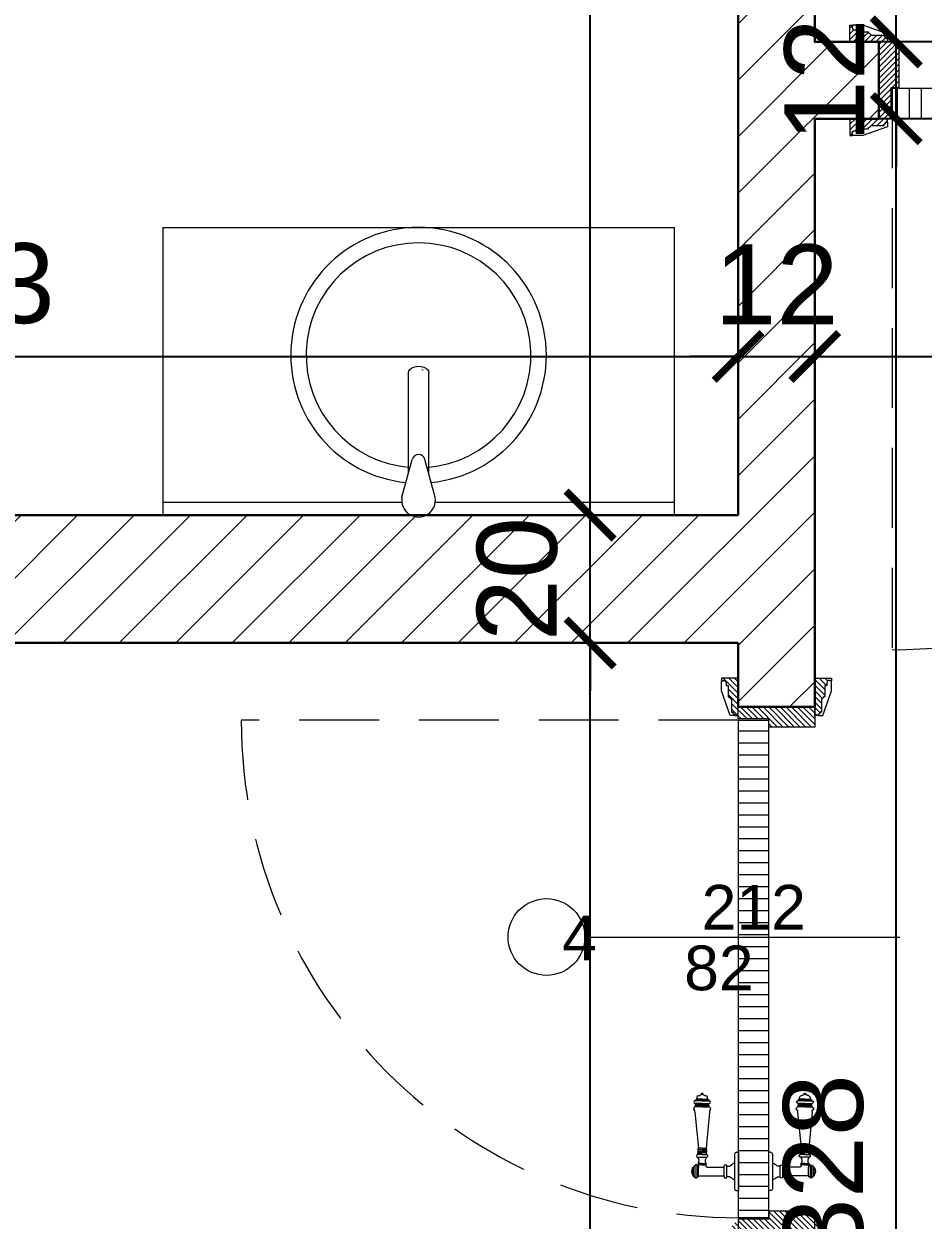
# Model space of a CAD drawing. Header units: centimetres. Extents: x 105417 to 110818, y -55119 to -48326.
# Drawn here: x 107600.6 to 107741.3, y -51856.6 to -51669.5 of the extents above; entities that cross this region are included whole.
import ezdxf

# ---------------------------------------------------------------- set-up
doc = ezdxf.new("R2010")
doc.units = ezdxf.units.CM
doc.header["$LTSCALE"] = 50
doc.header["$MEASUREMENT"] = 0
doc.linetypes.add('CACHE', pattern=[0.375, 0.25, -0.125])
doc.layers.get('0').update_dxf_attribs({"color": 8})
for name, color, linetype, lineweight in [('BANJO', 160, 'Continuous', 9), ('door', 44, 'Continuous', 5), ('MACONNERIE COUPE', 7, 'Continuous', 30), ('MACONNERIE HACHURE', 253, 'Continuous', 13), ('mobilimi', 8, 'Continuous', 9)]:
    doc.layers.add(name, color=color, linetype=linetype, lineweight=lineweight)
doc.layers.add('COTE 50ème', color=1, linetype='Continuous')
doc.styles.add('GENERATED_STYLE_1', font='arial.ttf')
doc.styles.add('RS_TXT_50', font='arial.ttf', dxfattribs={"height": 12.5})
doc.dimstyles.new('RS_50CM_LINEAIRE', dxfattribs={"dimscale": 5, "dimtxt": 12.5, "dimasz": 1.5, "dimexe": 1, "dimexo": 2.5, "dimgap": 1, "dimtad": 1, "dimdec": 1, "dimrnd": 0.5, "dimdsep": 46, "dimtxsty": 'RS_TXT_50', "dimblk1": 'ARCHTICK', "dimblk2": 'ARCHTICK', "dimsah": 1, "dimcen": 2.5, "dimdle": 1, "dimclrt": 4, "dimadec": 0, "dimazin": 2, "dimtfac": 1, "dimtdec": 1, "dimtix": 1, "dimtmove": 2, "dimatfit": 3, "dimfxl": 1, "dimtolj": 1, "dimtzin": 0, "dimarcsym": 0})

# ---------------------------------------------------------------- blocks, each defined once
blk = doc.blocks.new('lavaman')
at = {"layer": 'BANJO'}
for p, q in [((-61171.15, 21935.44), (-61216.15, 21935.44)), ((-61171.15, 21935.44), (-61171.15, 21855.44)), ((-61171.15, 21855.44), (-61216.15, 21855.44))]:
    blk.add_line(p, q, dxfattribs=at)
at = {"layer": 'BANJO', "linetype": 'Continuous'}
for p, q in [((-61216.15, 21896.66), (-61216.15, 21935.44)), ((-61214.15, 21935.44), (-61214.15, 21898.05)), ((-61171.15, 21935.44), (-61171.15, 21855.44)), ((-61216.15, 21925.44), (-61216.15, 21896.66)), ((-61213.35, 21898.04), (-61207.48, 21896.42)), ((-61209.67, 21897.03), (-61193.85, 21897.03)), ((-61213.35, 21892.84), (-61207.48, 21894.45)), ((-61193.49, 21894.81), (-61193.49, 21894.81)), ((-61193.49, 21894.81), (-61193.38, 21894.81)), ((-61193.38, 21894.81), (-61193.49, 21894.81)), ((-61193.38, 21894.81), (-61193.38, 21894.81)), ((-61216.15, 21894.21), (-61216.15, 21865.44)), ((-61216.15, 21855.44), (-61216.15, 21894.21)), ((-61214.15, 21892.82), (-61214.15, 21855.44)), ((-61209.65, 21893.84), (-61193.85, 21893.84))]:
    blk.add_line(p, q, dxfattribs=at)
for centre, radius, start, end in [((-61191.15, 21895.44), 20, 185.6501, 174.3499), ((-61191.15, 21895.44), 17.58, 184.3008, 175.6992), ((-61213.81, 21895.44), 2.64, 79.9738, 280.0262), ((-61207.66, 21895.44), 1, 280.3544, 79.6456)]:
    blk.add_arc(centre, radius, start, end, dxfattribs=at)
at = {"layer": 'BANJO', "linetype": 'Continuous', "extrusion": (0, 0, -1)}
blk.add_ellipse((-61193.85, 21895.43), major_axis=(0, 1.59), ratio=0.623935, start_param=0, end_param=3.141593, dxfattribs=at)
blk = doc.blocks.new('door900')
at = {"color": 0}
for p, q in [((-9.3, 67.7), (9.3, 67.7)), ((9.3, 65.2), (-9.3, 65.2)), ((-6.8, 71.5), (-6.8, 70.2)), ((-5.5, 71.5), (-6.8, 71.5)), ((-6.8, 70.2), (6.8, 70.2)), ((-6.8, 62.7), (-6.8, 24)), ((-6.8, 62.7), (6.8, 62.7)), ((-5.5, 71.5), (5.5, 71.5)), ((5.5, 71.5), (6.8, 71.5)), ((6.8, 71.5), (6.8, 70.2)), ((8.7, 62.7), (6.8, 62.7)), ((10.5, 56.8), (10.5, 62.5)), ((10.5, 56.8), (10.5, 51.1)), ((12.7, 56.8), (12.7, 62.5)), ((12.7, 56.8), (12.7, 51.1)), ((22.5, 63.8), (22.5, 49.8)), ((26.5, 56.8), (26.5, 63.8)), ((26.5, 63.8), (29.1, 63.8)), ((26.5, 63.8), (29.1, 63.8)), ((26.5, 56.8), (26.5, 49.8)), ((29.1, 63.8), (29.1, 62.8)), ((29.1, 62.8), (29.1, 56.8)), ((29.1, 50.8), (29.1, 56.8)), ((31.1, 62.8), (31.1, 56.8)), ((31.1, 50.8), (31.1, 56.8)), ((34.1, 56.8), (34.1, 62.8)), ((34.1, 62.8), (34.1, 56.8)), ((34.1, 50.8), (34.1, 56.8)), ((34.1, 56.8), (34.1, 50.8)), ((92.8, 68.1), (36.2, 62.8)), ((36.2, 56.8), (36.2, 62.8)), ((36.2, 56.8), (36.2, 50.8)), ((101.2, 67.3), (103.2, 68)), ((101.2, 56.8), (101.2, 67.3)), ((101.2, 56.8), (101.2, 46.3)), ((103.2, 68), (103.2, 67.7)), ((103.2, 56.8), (103.2, 68)), ((103.2, 56.8), (103.2, 46.3)), ((106.5, 68), (105.5, 67.3)), ((105.5, 56.8), (105.5, 67.3)), ((105.5, 56.8), (105.5, 46.3)), ((106.5, 56.8), (106.5, 68)), ((106.5, 56.8), (106.5, 45.7)), ((110.7, 68), (111.8, 67.3)), ((110.7, 56.8), (110.7, 68)), ((110.7, 56.8), (110.7, 45.7)), ((111.8, 56.8), (111.8, 67.3)), ((111.8, 66.2), (113.3, 66.2)), ((111.8, 56.8), (111.8, 46.3)), ((113.3, 56.8), (113.3, 66.2)), ((113.3, 56.8), (113.3, 47.5)), ((120.5, 56.8), (120.5, 58.6)), ((120.5, 56.8), (120.5, 55)), ((6.8, 49.1), (6.8, 24)), ((8.7, 50.9), (8.7, 50.9)), ((26.5, 49.8), (29.1, 49.8)), ((26.5, 49.8), (29.1, 49.8)), ((29.1, 50.8), (29.1, 49.8)), ((29.1, 49.8), (29.1, 49.8)), ((92.8, 45.5), (36.2, 50.8)), ((101.2, 46.3), (103.2, 45.7)), ((103.2, 45.9), (103.2, 45.7)), ((106.5, 45.7), (105.5, 46.3)), ((110.7, 45.7), (111.8, 46.3)), ((111.8, 47.5), (113.3, 47.5)), ((-8.3, 22.3), (8.3, 22.3)), ((-30, 3), (-30, 0)), ((30, 0), (-30, 0)), ((27, 6), (-27, 6)), ((-8.3, 18.3), (8.3, 18.3)), ((30, 3), (30, 0))]:
    blk.add_line(p, q, dxfattribs=at)
for centre, radius, start, end in [((-9.3, 66.5), 1.25, 90, 270), ((-6.8, 67.7), 2.51, 90.115, 179.885), ((-6.8, 65.2), 2.51, 180.115, 269.885), ((0, 64), 9.29, 53.4104, 126.5896), ((6.8, 67.7), 2.51, 0.115, 89.885), ((6.8, 65.2), 2.51, 270.115, 359.885), ((8.6, 64.9), 2.15, 272.7029, 297.6142), ((9.3, 66.5), 1.25, 270, 90), ((10, 62.5), 0.561, 3.7097, 127.9634), ((11.6, 62.5), 1.1, 0.0106, 179.9894), ((16.7, 70.5), 8.83, 243.5466, 311.3694), ((24.5, 63.7), 2.01, 4.1469, 175.8531), ((30.1, 62.8), 1.03, 0, 180.0014), ((32.6, 62.8), 1.48, 0, 180), ((35.2, 62.8), 1.03, 0, 180), ((32.6, 62.8), 1.48, 1.563306237032948e-10, 2.08440831604393e-10), ((93.1, 72.5), 4.4, 266.3976, 315.6468), ((98.3, 67.4), 2.89, 358.3861, 135.6468), ((104.3, 67.6), 1.15, 170.914, 348.1019), ((108.6, 68), 2.1, 0, 180), ((115.5, 62.5), 2.84, 13.4568, 140.4953), ((127.9, 65.2), 9.88, 191.9991, 221.6757), ((120.5, 56.8), 1.79, 0, 90), ((120.5, 56.8), 1.79, 270, 0), ((8.7, 49), 1.91, 88.7426, 178.1515), ((8.6, 48.8), 2.15, 62.3858, 87.2971), ((10, 51.1), 0.561, 232.0366, 356.2903), ((11.6, 51.1), 1.1, 180.0106, 359.9894), ((16.7, 43.2), 8.83, 48.6306, 116.4534), ((24.5, 50), 2.01, 184.1469, 355.8531), ((30.1, 50.8), 1.03, 179.9972, 0), ((32.6, 50.8), 1.48, 180, 0), ((35.2, 50.8), 1.03, 180, 0), ((93.1, 41.1), 4.4, 44.3532, 93.6024), ((98.3, 46.2), 2.89, 224.3532, 1.6139), ((104.3, 46.1), 1.15, 11.8981, 189.086), ((108.6, 45.7), 2.1, 180, 0), ((115.5, 51.2), 2.84, 219.5047, 346.5432), ((127.9, 48.5), 9.88, 138.3243, 168.0009), ((-8.3, 20.3), 2, 90, 270), ((-8.5, 24), 1.71, 275.059, 359.7825), ((8.5, 24), 1.71, 180.2175, 264.941), ((8.3, 20.3), 2, 270, 90), ((-27, 3), 3, 90, 180), ((-6.8, 6), 6, 130.5908, 180), ((-16.6, 16.6), 8.41, 314.3689, 12.0705), ((16.6, 16.6), 8.41, 167.9295, 225.6311), ((6.8, 6), 6, 0, 49.4092), ((27, 3), 3, 0, 90)]:
    blk.add_arc(centre, radius, start, end, dxfattribs=at)
blk = doc.blocks.new('_ArchTick')
at = {"color": 0, "linetype": 'ByBlock', "const_width": 0.15}
blk.add_lwpolyline([(-0.5, -0.5), (0.5, 0.5)], dxfattribs=at)
blk = doc.blocks.new('*D993')
at = {"layer": 'COTE 50ème', "color": 0, "lineweight": -2, "ltscale": 0.5, "transparency": 16777216}
for p, q in [((107469.35, -51688.6), (107469.35, -51726.55)), ((107712.35, -51706.74), (107712.35, -51726.55)), ((107464.35, -51721.55), (107717.35, -51721.55))]:
    blk.add_line(p, q, dxfattribs=at)
at = {"layer": 'Defpoints', "color": 0, "ltscale": 0.5, "transparency": 16777216}
for p in [(107469.35, -51676.1), (107712.35, -51694.24), (107712.35, -51721.55)]:
    blk.add_point(p, dxfattribs=at)
at = {"layer": 'COTE 50ème', "color": 0, "lineweight": -2, "ltscale": 0.5, "transparency": 16777216, "xscale": 7.5, "yscale": 7.5, "zscale": 7.5, "rotation": 180}
blk.add_blockref('_ArchTick', (107469.35, -51721.55), dxfattribs=at)
at = {"layer": 'COTE 50ème', "color": 0, "lineweight": -2, "ltscale": 0.5, "transparency": 16777216, "xscale": 7.5, "yscale": 7.5, "zscale": 7.5}
blk.add_blockref('_ArchTick', (107712.35, -51721.55), dxfattribs=at)
at = {"layer": 'COTE 50ème', "color": 4, "ltscale": 0.5, "transparency": 16777216, "insert": (107590.85, -51710.17), "char_height": 12.5, "attachment_point": 5, "style": 'RS_TXT_50'}
blk.add_mtext('\\A1;243', dxfattribs=at)
blk = doc.blocks.new('*D994')
at = {"layer": 'COTE 50ème', "color": 0, "lineweight": -2, "ltscale": 0.5, "transparency": 16777216}
for p, q in [((107712.35, -51706.74), (107712.35, -51726.55)), ((107724.35, -51707.03), (107724.35, -51726.55)), ((107712.35, -51721.55), (107704.85, -51721.55)), ((107712.35, -51721.55), (107724.35, -51721.55)), ((107724.35, -51721.55), (107731.85, -51721.55))]:
    blk.add_line(p, q, dxfattribs=at)
at = {"layer": 'Defpoints', "color": 0, "ltscale": 0.5, "transparency": 16777216}
for p in [(107712.35, -51694.24), (107724.35, -51694.53), (107724.35, -51721.55)]:
    blk.add_point(p, dxfattribs=at)
at = {"layer": 'COTE 50ème', "color": 0, "lineweight": -2, "ltscale": 0.5, "transparency": 16777216, "xscale": 7.5, "yscale": 7.5, "zscale": 7.5}
blk.add_blockref('_ArchTick', (107712.35, -51721.55), dxfattribs=at)
at = {"layer": 'COTE 50ème', "color": 0, "lineweight": -2, "ltscale": 0.5, "transparency": 16777216, "xscale": 7.5, "yscale": 7.5, "zscale": 7.5, "rotation": 180}
blk.add_blockref('_ArchTick', (107724.35, -51721.55), dxfattribs=at)
at = {"layer": 'COTE 50ème', "color": 4, "ltscale": 0.5, "transparency": 16777216, "insert": (107718.35, -51710.28), "char_height": 12.5, "attachment_point": 5, "style": 'RS_TXT_50'}
blk.add_mtext('\\A1;12', dxfattribs=at)
blk = doc.blocks.new('*D995')
at = {"layer": 'COTE 50ème', "color": 0, "lineweight": -2, "ltscale": 0.5, "transparency": 16777216}
for p, q in [((107899.35, -51696.86), (107899.35, -51726.55)), ((107724.35, -51707.03), (107724.35, -51726.55)), ((107719.35, -51721.55), (107904.35, -51721.55))]:
    blk.add_line(p, q, dxfattribs=at)
at = {"layer": 'Defpoints', "color": 0, "ltscale": 0.5, "transparency": 16777216}
for p in [(107899.35, -51684.36), (107724.35, -51694.53), (107899.35, -51721.55)]:
    blk.add_point(p, dxfattribs=at)
at = {"layer": 'COTE 50ème', "color": 0, "lineweight": -2, "ltscale": 0.5, "transparency": 16777216, "xscale": 7.5, "yscale": 7.5, "zscale": 7.5, "rotation": 180}
blk.add_blockref('_ArchTick', (107724.35, -51721.55), dxfattribs=at)
at = {"layer": 'COTE 50ème', "color": 0, "lineweight": -2, "ltscale": 0.5, "transparency": 16777216, "xscale": 7.5, "yscale": 7.5, "zscale": 7.5}
blk.add_blockref('_ArchTick', (107899.35, -51721.55), dxfattribs=at)
at = {"layer": 'COTE 50ème', "color": 4, "ltscale": 0.5, "transparency": 16777216, "insert": (107811.85, -51710.17), "char_height": 12.5, "attachment_point": 5, "style": 'RS_TXT_50'}
blk.add_mtext('\\A1;175', dxfattribs=at)
blk = doc.blocks.new('*D1087')
at = {"layer": 'COTE 50ème', "color": 0, "lineweight": -2, "ltscale": 0.5, "transparency": 16777216}
for p, q in [((107689.2, -52017.36), (107689.2, -51761.36)), ((107691.41, -51766.36), (107684.2, -51766.36)), ((107699.85, -52012.36), (107684.2, -52012.36))]:
    blk.add_line(p, q, dxfattribs=at)
at = {"layer": 'Defpoints', "color": 0, "ltscale": 0.5, "transparency": 16777216}
for p in [(107689.2, -51766.36), (107703.91, -51766.36), (107712.35, -52012.36)]:
    blk.add_point(p, dxfattribs=at)
at = {"layer": 'COTE 50ème', "color": 0, "lineweight": -2, "ltscale": 0.5, "transparency": 16777216, "xscale": 7.5, "yscale": 7.5, "zscale": 7.5}
for p, rotation in [((107689.2, -51766.36), 90), ((107689.2, -52012.36), 270)]:
    blk.add_blockref('_ArchTick', p, dxfattribs=dict(at, rotation=rotation))
at = {"layer": 'COTE 50ème', "color": 4, "ltscale": 0.5, "transparency": 16777216, "insert": (107677.81, -51889.36), "char_height": 12.5, "attachment_point": 5, "rotation": 90, "style": 'RS_TXT_50'}
blk.add_mtext('\\A1;246', dxfattribs=at)
blk = doc.blocks.new('*D1088')
at = {"layer": 'COTE 50ème', "color": 0, "lineweight": -2, "ltscale": 0.5, "transparency": 16777216}
for p, q in [((107689.2, -51746.36), (107689.2, -51738.86)), ((107699.85, -51746.36), (107684.2, -51746.36)), ((107689.2, -51766.36), (107689.2, -51746.36)), ((107691.41, -51766.36), (107684.2, -51766.36)), ((107689.2, -51766.36), (107689.2, -51773.86))]:
    blk.add_line(p, q, dxfattribs=at)
at = {"layer": 'Defpoints', "color": 0, "ltscale": 0.5, "transparency": 16777216}
for p in [(107689.2, -51746.36), (107712.35, -51746.36), (107703.91, -51766.36)]:
    blk.add_point(p, dxfattribs=at)
at = {"layer": 'COTE 50ème', "color": 0, "lineweight": -2, "ltscale": 0.5, "transparency": 16777216, "xscale": 7.5, "yscale": 7.5, "zscale": 7.5}
for p, rotation in [((107689.2, -51746.36), 270), ((107689.2, -51766.36), 90)]:
    blk.add_blockref('_ArchTick', p, dxfattribs=dict(at, rotation=rotation))
at = {"layer": 'COTE 50ème', "color": 4, "ltscale": 0.5, "transparency": 16777216, "insert": (107677.81, -51756.36), "char_height": 12.5, "attachment_point": 5, "rotation": 90, "style": 'RS_TXT_50'}
blk.add_mtext('\\A1;20', dxfattribs=at)
blk = doc.blocks.new('*D1089')
at = {"layer": 'COTE 50ème', "color": 0, "lineweight": -2, "ltscale": 0.5, "transparency": 16777216}
for p, q in [((107689.2, -51751.36), (107689.2, -51482.36)), ((107678.63, -51487.36), (107684.2, -51487.36)), ((107699.85, -51746.36), (107684.2, -51746.36))]:
    blk.add_line(p, q, dxfattribs=at)
at = {"layer": 'Defpoints', "color": 0, "ltscale": 0.5, "transparency": 16777216}
for p in [(107689.2, -51487.36), (107691.13, -51487.36), (107712.35, -51746.36)]:
    blk.add_point(p, dxfattribs=at)
at = {"layer": 'COTE 50ème', "color": 0, "lineweight": -2, "ltscale": 0.5, "transparency": 16777216, "xscale": 7.5, "yscale": 7.5, "zscale": 7.5}
for p, rotation in [((107689.2, -51487.36), 90), ((107689.2, -51746.36), 270)]:
    blk.add_blockref('_ArchTick', p, dxfattribs=dict(at, rotation=rotation))
at = {"layer": 'COTE 50ème', "color": 4, "ltscale": 0.5, "transparency": 16777216, "insert": (107677.81, -51616.86), "char_height": 12.5, "attachment_point": 5, "rotation": 90, "style": 'RS_TXT_50'}
blk.add_mtext('\\A1;259', dxfattribs=at)
blk = doc.blocks.new('*D1132')
at = {"layer": 'COTE 50ème', "color": 0, "lineweight": -2, "ltscale": 0.5, "transparency": 16777216}
for p, q in [((108620.3, -49967.36), (108620.3, -52042.36)), ((107651.85, -49972.36), (108625.3, -49972.36)), ((108421.85, -52037.36), (108625.3, -52037.36))]:
    blk.add_line(p, q, dxfattribs=at)
at = {"layer": 'Defpoints', "color": 0, "ltscale": 0.5, "transparency": 16777216}
for p in [(107639.35, -49972.36), (108409.35, -52037.36), (108620.3, -52037.36)]:
    blk.add_point(p, dxfattribs=at)
at = {"layer": 'COTE 50ème', "color": 0, "lineweight": -2, "ltscale": 0.5, "transparency": 16777216, "xscale": 7.5, "yscale": 7.5, "zscale": 7.5}
for p, rotation in [((108620.3, -49972.36), 90), ((108620.3, -52037.36), 270)]:
    blk.add_blockref('_ArchTick', p, dxfattribs=dict(at, rotation=rotation))
at = {"layer": 'COTE 50ème', "color": 4, "ltscale": 0.5, "transparency": 16777216, "insert": (108608.92, -51004.86), "char_height": 12.5, "attachment_point": 5, "rotation": 90, "style": 'RS_TXT_50'}
blk.add_mtext('\\A1;2065', dxfattribs=at)
blk = doc.blocks.new('*D1417')
at = {"layer": 'COTE 50ème', "color": 0, "lineweight": -2, "ltscale": 0.5, "transparency": 16777216}
for p, q in [((107737.1, -52017.36), (107737.1, -51679.36)), ((107850.42, -51684.36), (107732.1, -51684.36)), ((107757.04, -52012.36), (107732.1, -52012.36))]:
    blk.add_line(p, q, dxfattribs=at)
at = {"layer": 'Defpoints', "color": 0, "ltscale": 0.5, "transparency": 16777216}
for p in [(107737.1, -51684.36), (107862.92, -51684.36), (107769.54, -52012.36)]:
    blk.add_point(p, dxfattribs=at)
at = {"layer": 'COTE 50ème', "color": 0, "lineweight": -2, "ltscale": 0.5, "transparency": 16777216, "xscale": 7.5, "yscale": 7.5, "zscale": 7.5}
for p, rotation in [((107737.1, -51684.36), 90), ((107737.1, -52012.36), 270)]:
    blk.add_blockref('_ArchTick', p, dxfattribs=dict(at, rotation=rotation))
at = {"layer": 'COTE 50ème', "color": 4, "ltscale": 0.5, "transparency": 16777216, "insert": (107725.72, -51848.36), "char_height": 12.5, "attachment_point": 5, "rotation": 90, "style": 'RS_TXT_50'}
blk.add_mtext('\\A1;328', dxfattribs=at)
blk = doc.blocks.new('*D1418')
at = {"layer": 'COTE 50ème', "color": 0, "lineweight": -2, "ltscale": 0.5, "transparency": 16777216}
for p, q in [((107737.1, -51672.36), (107737.1, -51664.86)), ((107850.42, -51672.36), (107732.1, -51672.36)), ((107737.1, -51684.36), (107737.1, -51672.36)), ((107850.42, -51684.36), (107732.1, -51684.36)), ((107737.1, -51684.36), (107737.1, -51691.86))]:
    blk.add_line(p, q, dxfattribs=at)
at = {"layer": 'Defpoints', "color": 0, "ltscale": 0.5, "transparency": 16777216}
for p in [(107737.1, -51672.36), (107862.92, -51672.36), (107862.92, -51684.36)]:
    blk.add_point(p, dxfattribs=at)
at = {"layer": 'COTE 50ème', "color": 0, "lineweight": -2, "ltscale": 0.5, "transparency": 16777216, "xscale": 7.5, "yscale": 7.5, "zscale": 7.5}
for p, rotation in [((107737.1, -51672.36), 270), ((107737.1, -51684.36), 90)]:
    blk.add_blockref('_ArchTick', p, dxfattribs=dict(at, rotation=rotation))
at = {"layer": 'COTE 50ème', "color": 4, "ltscale": 0.5, "transparency": 16777216, "insert": (107725.83, -51678.36), "char_height": 12.5, "attachment_point": 5, "rotation": 90, "style": 'RS_TXT_50'}
blk.add_mtext('\\A1;12', dxfattribs=at)
blk = doc.blocks.new('*D1419')
at = {"layer": 'COTE 50ème', "color": 0, "lineweight": -2, "ltscale": 0.5, "transparency": 16777216}
for p, q in [((107737.1, -51677.36), (107737.1, -51457.36)), ((107736.85, -51462.36), (107742.1, -51462.36)), ((107850.42, -51672.36), (107732.1, -51672.36))]:
    blk.add_line(p, q, dxfattribs=at)
at = {"layer": 'Defpoints', "color": 0, "ltscale": 0.5, "transparency": 16777216}
for p in [(107724.35, -51462.36), (107737.1, -51462.36), (107862.92, -51672.36)]:
    blk.add_point(p, dxfattribs=at)
at = {"layer": 'COTE 50ème', "color": 0, "lineweight": -2, "ltscale": 0.5, "transparency": 16777216, "xscale": 7.5, "yscale": 7.5, "zscale": 7.5}
for p, rotation in [((107737.1, -51462.36), 90), ((107737.1, -51672.36), 270)]:
    blk.add_blockref('_ArchTick', p, dxfattribs=dict(at, rotation=rotation))
at = {"layer": 'COTE 50ème', "color": 4, "ltscale": 0.5, "transparency": 16777216, "insert": (107725.72, -51567.36), "char_height": 12.5, "attachment_point": 5, "rotation": 90, "style": 'RS_TXT_50'}
blk.add_mtext('\\A1;210', dxfattribs=at)

msp = doc.modelspace()

# ---------------------------------------------------------------- hatches: boundary and pattern name
at = {"layer": 'door'}
h = msp.add_hatch(dxfattribs=at)
h.set_pattern_fill('ANSI31', color=256, scale=5, angle=900)
h.set_pattern_definition([(225, (253131.61174, -109796.76), (0.4419417382, -0.4419417382), [])])
edge = h.paths.add_edge_path()
edge.add_line((107730.6, -51670.48), (107731.02, -51670.48))
edge.add_line((107731.02, -51670.48), (107731.02, -51670.79))
edge.add_line((107731.02, -51670.79), (107732.78, -51670.79))
edge.add_line((107732.78, -51670.79), (107732.78, -51671))
edge.add_arc((107732.78, -51671.31), 0.314, 0, 90, ccw=False)
edge.add_line((107733.1, -51671.31), (107735.19, -51671.31))
edge.add_line((107735.19, -51671.31), (107735.19, -51671.52))
edge.add_arc((107735.19, -51671.84), 0.314, 0, 90, ccw=False)
edge.add_line((107735.51, -51671.84), (107735.72, -51671.84))
edge.add_line((107735.72, -51671.84), (107735.72, -51672.36))
edge.add_line((107735.72, -51672.36), (107729.85, -51672.36))
edge.add_line((107729.85, -51672.36), (107729.85, -51669.74))
edge.add_line((107729.85, -51669.74), (107730.26, -51669.74))
edge.add_line((107730.26, -51669.74), (107730.26, -51670.06))
edge.add_line((107730.26, -51670.06), (107730.18, -51670.06))
edge.add_arc((107730.6, -51670.06), 0.419, 180, 270)
h.paths.add_polyline_path([(107734.35, -51672.36), (107737.5, -51672.36), (107737.5, -51679.54), (107736.24, -51679.54), (107736.24, -51684.36), (107734.35, -51684.36)])
edge = h.paths.add_edge_path()
edge.add_line((107730.6, -51686.25), (107731.02, -51686.25))
edge.add_line((107731.02, -51686.25), (107731.02, -51685.93))
edge.add_line((107731.02, -51685.93), (107732.78, -51685.93))
edge.add_line((107732.78, -51685.93), (107732.78, -51685.72))
edge.add_arc((107732.78, -51685.41), 0.314, 270, 360)
edge.add_line((107733.1, -51685.41), (107735.19, -51685.41))
edge.add_line((107735.19, -51685.41), (107735.19, -51685.2))
edge.add_arc((107735.19, -51684.89), 0.314, 270, 360)
edge.add_line((107735.51, -51684.89), (107735.72, -51684.89))
edge.add_line((107735.72, -51684.89), (107735.72, -51684.36))
edge.add_line((107735.72, -51684.36), (107729.85, -51684.36))
edge.add_line((107729.85, -51684.36), (107729.85, -51686.98))
edge.add_line((107729.85, -51686.98), (107730.26, -51686.98))
edge.add_line((107730.26, -51686.98), (107730.26, -51686.67))
edge.add_line((107730.26, -51686.67), (107730.18, -51686.67))
edge.add_arc((107730.6, -51686.67), 0.419, 90, 180, ccw=False)
h = msp.add_hatch(dxfattribs=at)
h.set_pattern_fill('ANSI31', color=256, scale=15, angle=405)
h.set_pattern_definition([(90, (59622.8967, -153844.1924), (-1.875, 2e-15), [])])
h.paths.add_polyline_path([(107736.45, -51679.6), (107824.26, -51679.6), (107824.26, -51684.31), (107736.45, -51684.31)])
h = msp.add_hatch(dxfattribs=at)
h.set_pattern_fill('ANSI31', color=256, scale=5, angle=1170)
h.set_pattern_definition([(135, (51589.38404, -200485.04716), (-0.4419417382, -0.4419417382), [])])
edge = h.paths.add_edge_path()
edge.add_line((107726.24, -51772.61), (107726.24, -51773.03))
edge.add_line((107726.24, -51773.03), (107725.93, -51773.03))
edge.add_line((107725.93, -51773.03), (107725.93, -51774.79))
edge.add_line((107725.93, -51774.79), (107725.72, -51774.79))
edge.add_arc((107725.4, -51774.79), 0.314, -90, 0, ccw=False)
edge.add_line((107725.4, -51775.11), (107725.4, -51777.2))
edge.add_line((107725.4, -51777.2), (107725.19, -51777.2))
edge.add_arc((107724.88, -51777.2), 0.314, -90, 0, ccw=False)
edge.add_line((107724.88, -51777.51), (107724.88, -51777.72))
edge.add_line((107724.88, -51777.72), (107724.35, -51777.72))
edge.add_line((107724.35, -51777.72), (107724.35, -51771.86))
edge.add_line((107724.35, -51771.86), (107726.97, -51771.86))
edge.add_line((107726.97, -51771.86), (107726.97, -51772.27))
edge.add_line((107726.97, -51772.27), (107726.66, -51772.27))
edge.add_line((107726.66, -51772.27), (107726.66, -51772.19))
edge.add_arc((107726.66, -51772.61), 0.419, 90, 180)
h.paths.add_polyline_path([(107724.35, -51776.36), (107724.35, -51779.51), (107717.17, -51779.51), (107717.17, -51778.25), (107712.35, -51778.25), (107712.35, -51776.36)])
edge = h.paths.add_edge_path()
edge.add_line((107710.47, -51772.61), (107710.47, -51773.03))
edge.add_line((107710.47, -51773.03), (107710.78, -51773.03))
edge.add_line((107710.78, -51773.03), (107710.78, -51774.79))
edge.add_line((107710.78, -51774.79), (107710.99, -51774.79))
edge.add_arc((107711.31, -51774.79), 0.314, 180, 270)
edge.add_line((107711.31, -51775.11), (107711.31, -51777.2))
edge.add_line((107711.31, -51777.2), (107711.52, -51777.2))
edge.add_arc((107711.83, -51777.2), 0.314, 180, 270)
edge.add_line((107711.83, -51777.51), (107711.83, -51777.72))
edge.add_line((107711.83, -51777.72), (107712.35, -51777.72))
edge.add_line((107712.35, -51777.72), (107712.35, -51771.86))
edge.add_line((107712.35, -51771.86), (107709.74, -51771.86))
edge.add_line((107709.74, -51771.86), (107709.74, -51772.27))
edge.add_line((107709.74, -51772.27), (107710.05, -51772.27))
edge.add_line((107710.05, -51772.27), (107710.05, -51772.19))
edge.add_arc((107710.05, -51772.61), 0.419, 0, 90, ccw=False)
h = msp.add_hatch(dxfattribs=at)
h.set_pattern_fill('ANSI31', color=256, scale=15, angle=675)
h.set_pattern_definition([(360, (7541.9516, -6986.344), (2e-15, 1.875), [])])
h.paths.add_polyline_path([(107717.12, -51778.46), (107717.12, -51856.26), (107712.41, -51856.26), (107712.41, -51778.46)])
h = msp.add_hatch(dxfattribs=at)
h.set_pattern_fill('ANSI31', color=256, scale=5, angle=1170)
h.set_pattern_definition([(135, (51589.38404, -200495.05904), (-0.4419417382, -0.4419417382), [])])
h.paths.add_polyline_path([(107724.35, -51858.35), (107724.35, -51855.21), (107717.17, -51855.21), (107717.17, -51856.46), (107712.35, -51856.46), (107712.35, -51858.35)])
edge = h.paths.add_edge_path()
edge.add_line((107726.24, -51862.1), (107726.24, -51861.68))
edge.add_line((107726.24, -51861.68), (107725.93, -51861.68))
edge.add_line((107725.93, -51861.68), (107725.93, -51859.92))
edge.add_line((107725.93, -51859.92), (107725.72, -51859.92))
edge.add_arc((107725.4, -51859.92), 0.314, 0, 90)
edge.add_line((107725.4, -51859.61), (107725.4, -51857.51))
edge.add_line((107725.4, -51857.51), (107725.19, -51857.51))
edge.add_arc((107724.88, -51857.51), 0.314, 360, 450)
edge.add_line((107724.88, -51857.2), (107724.88, -51856.99))
edge.add_line((107724.88, -51856.99), (107724.35, -51856.99))
edge.add_line((107724.35, -51856.99), (107724.35, -51863.35))
edge.add_line((107724.35, -51863.35), (107726.97, -51863.35))
edge.add_line((107726.97, -51863.35), (107726.97, -51862.94))
edge.add_line((107726.97, -51862.94), (107726.66, -51862.94))
edge.add_line((107726.66, -51862.94), (107726.66, -51862.52))
edge.add_arc((107726.66, -51862.1), 0.419, 180, 270, ccw=False)
edge = h.paths.add_edge_path()
edge.add_line((107710.47, -51862.1), (107710.47, -51861.68))
edge.add_line((107710.47, -51861.68), (107710.78, -51861.68))
edge.add_line((107710.78, -51861.68), (107710.78, -51859.92))
edge.add_line((107710.78, -51859.92), (107710.99, -51859.92))
edge.add_arc((107711.31, -51859.92), 0.314, 90, 180, ccw=False)
edge.add_line((107711.31, -51859.61), (107711.31, -51857.51))
edge.add_line((107711.31, -51857.51), (107711.52, -51857.51))
edge.add_arc((107711.83, -51857.51), 0.314, 90, 180, ccw=False)
edge.add_line((107711.83, -51857.2), (107711.83, -51856.99))
edge.add_line((107711.83, -51856.99), (107712.35, -51856.99))
edge.add_line((107712.35, -51856.99), (107712.35, -51863.35))
edge.add_line((107712.35, -51863.35), (107709.74, -51863.35))
edge.add_line((107709.74, -51863.35), (107709.74, -51862.94))
edge.add_line((107709.74, -51862.94), (107710.05, -51862.94))
edge.add_line((107710.05, -51862.94), (107710.05, -51862.52))
edge.add_arc((107710.05, -51862.1), 0.419, 270, 360)
at = {"layer": 'MACONNERIE HACHURE'}
h = msp.add_hatch(dxfattribs=at)
h.set_pattern_fill('ANSI31', color=256, scale=50, style=0)
h.paths.add_polyline_path([(107979.35, -50366.36), (108090.35, -50366.36), (108090.35, -50324.36), (107979.35, -50324.36)])
h.paths.add_polyline_path([(107987.35, -50358.36), (108082.35, -50358.36), (108082.35, -50332.36), (107987.35, -50332.36)], flags=16)
h.paths.add_polyline_path([(106528.35, -50366.36), (106639.35, -50366.36), (106639.35, -50324.36), (106528.35, -50324.36)])
h.paths.add_polyline_path([(106536.35, -50358.36), (106631.35, -50358.36), (106631.35, -50332.36), (106536.35, -50332.36)], flags=16)
h.paths.add_polyline_path([(106399.35, -52012.36), (106344.35, -52012.36), (106344.35, -52037.36), (106399.35, -52037.36)])
h.paths.add_polyline_path([(106579.35, -52037.36), (106679.35, -52037.36), (106679.35, -52012.36), (106579.35, -52012.36)])
h.paths.add_polyline_path([(108409.35, -50417.36), (108409.35, -50357.36), (108384.35, -50357.36), (108384.35, -50417.36)])
h.paths.add_polyline_path([(107296.85, -50332.36), (107321.85, -50332.36), (107321.85, -50112.36), (107296.85, -50112.36)])
h.paths.add_polyline_path([(107614.35, -50142.36), (107639.35, -50142.36), (107639.35, -49972.36), (107521.85, -49972.36), (107521.85, -49997.36), (107614.35, -49997.36)])
h.paths.add_polyline_path([(107296.85, -50112.36), (107321.85, -50112.36), (107321.85, -49972.36), (107296.85, -49972.36)])
h.paths.add_polyline_path([(107004.35, -50142.36), (106979.35, -50142.36), (106979.35, -49972.36), (107096.85, -49972.36), (107096.85, -49997.36), (107004.35, -49997.36)])
h.paths.add_polyline_path([(108384.35, -50672.36), (108409.35, -50672.36), (108409.35, -50597.36), (108384.35, -50597.36)])
h.paths.add_polyline_path([(106209.35, -50417.36), (106209.35, -50357.36), (106234.35, -50357.36), (106234.35, -50417.36)])
h.paths.add_polyline_path([(106234.35, -50752.25), (106209.35, -50752.25), (106209.35, -50697.36), (106234.35, -50697.36)])
h.paths.add_polyline_path([(108384.35, -50752.25), (108409.35, -50752.25), (108409.35, -50697.36), (108384.35, -50697.36)])
h.paths.add_polyline_path([(106234.35, -51247.36), (106209.35, -51247.36), (106209.35, -51192.47), (106234.35, -51192.47)])
h.paths.add_polyline_path([(106754.35, -50947.8), (106869.35, -50947.8), (106869.35, -50997.8), (106754.35, -50997.8)])
h.paths.add_polyline_path([(106764.35, -50957.8), (106859.35, -50957.8), (106859.35, -50987.8), (106764.35, -50987.8)], flags=16)
h.paths.add_polyline_path([(107749.35, -50947.36), (107864.35, -50947.36), (107864.35, -50997.36), (107749.35, -50997.36)])
h.paths.add_polyline_path([(107759.35, -50957.36), (107854.35, -50957.36), (107854.35, -50987.36), (107759.35, -50987.36)], flags=16)
h.paths.add_polyline_path([(107059.35, -51297.36), (107079.35, -51297.36), (107079.35, -51307.36), (107059.35, -51307.36)])
h.paths.add_polyline_path([(107004.35, -50357.36), (107096.85, -50357.36), (107096.85, -50332.36), (107004.35, -50332.36)])
h.paths.add_polyline_path([(106619.47, -50617.36), (106644.47, -50617.36), (106644.47, -50672.36), (106619.47, -50672.36)])
h.paths.add_polyline_path([(106234.35, -51032.36), (106209.35, -51032.36), (106209.35, -50912.36), (106234.35, -50912.36)])
h.paths.add_polyline_path([(107044.35, -50768.68), (106979.35, -50768.68), (106979.35, -50746.68), (107004.35, -50746.68), (107004.35, -50756.68), (107044.35, -50756.68)])
h.paths.add_polyline_path([(106234.35, -50672.36), (106209.35, -50672.36), (106209.35, -50597.36), (106234.35, -50597.36)])
h.paths.add_polyline_path([(107149.35, -51567.36), (107059.35, -51567.36), (107059.35, -51487.36), (106906.35, -51487.36), (106906.35, -51582.35), (106894.35, -51582.35), (106894.35, -51462.36), (107059.35, -51462.36), (107059.35, -51407.36), (107079.35, -51407.36), (107079.35, -51511.36), (107149.35, -51511.36), (107149.35, -51462.36), (107184.35, -51462.36), (107184.35, -51482.36), (107174.35, -51482.36), (107174.35, -51532.36), (107149.35, -51532.36), (107149.35, -51516.36), (107079.35, -51516.36), (107079.35, -51542.36), (107149.35, -51542.36)])
h.paths.add_polyline_path([(106979.35, -50392.36), (107004.35, -50392.36), (107004.35, -50654.68), (106979.35, -50654.68), (106979.35, -50617.36), (106919.35, -50617.36), (106919.35, -50592.36), (106979.35, -50592.36)])
h.paths.add_polyline_path([(107039.35, -52012.36), (106906.35, -52012.36), (106906.35, -51858.36), (106894.35, -51858.36), (106894.35, -52012.36), (106859.35, -52012.36), (106859.35, -52037.36), (107039.35, -52037.36)])
h.paths.add_polyline_path([(106344.35, -51612.36), (106344.35, -51670.47), (106319.35, -51670.47), (106319.35, -51617.36), (106209.35, -51617.36), (106209.35, -51527.36), (106234.35, -51527.36), (106234.35, -51592.36), (106567.35, -51592.36), (106567.35, -51587.36), (106719.35, -51587.36), (106719.35, -51577.36), (106731.35, -51577.36), (106731.35, -51672.36), (106792.22, -51672.36), (106792.22, -51684.36), (106719.35, -51684.36), (106719.35, -51612.36)])
h.paths.add_polyline_path([(106782.35, -51277.36), (106782.35, -51371.36), (106770.35, -51371.36), (106770.35, -51297.36), (106632.35, -51297.36), (106632.35, -51463.36), (106770.35, -51463.36), (106770.35, -51453.36), (106782.35, -51453.36), (106782.35, -51475.36), (106731.35, -51475.36), (106731.35, -51485.36), (106719.35, -51485.36), (106719.35, -51475.36), (106612.35, -51475.36), (106612.35, -51297.36), (106344.35, -51297.36), (106344.35, -51277.36)])
h.paths.add_polyline_path([(107559.35, -51297.36), (107539.35, -51297.36), (107539.35, -51307.36), (107559.35, -51307.36)])
h.paths.add_polyline_path([(107614.35, -50357.36), (107521.85, -50357.36), (107521.85, -50332.36), (107614.35, -50332.36)])
h.paths.add_polyline_path([(107994.35, -50617.36), (107969.35, -50617.36), (107969.35, -50672.36), (107994.35, -50672.36)])
h.paths.add_polyline_path([(108384.35, -51032.36), (108409.35, -51032.36), (108409.35, -50912.36), (108384.35, -50912.36)])
h.paths.add_polyline_path([(107574.35, -50768.68), (107639.35, -50768.68), (107639.35, -50746.68), (107614.35, -50746.68), (107614.35, -50756.68), (107574.35, -50756.68)])
h.paths.add_polyline_path([(107129.19, -51192.36), (107079.35, -51192.36), (107079.35, -51152.36), (107129.19, -51152.36)])
h.paths.add_polyline_path([(107289.35, -51192.36), (107249.35, -51192.36), (107249.35, -51152.36), (107289.35, -51152.36)])
h.paths.add_polyline_path([(106344.35, -51940.47), (106319.35, -51940.47), (106319.35, -51987.36), (106344.35, -51987.36)])
h.paths.add_polyline_path([(106234.35, -51297.36), (106209.35, -51297.36), (106209.35, -51347.36), (106234.35, -51347.36)])
h.paths.add_polyline_path([(107489.52, -51192.36), (107539.35, -51192.36), (107539.35, -51152.36), (107489.52, -51152.36)])
h.paths.add_polyline_path([(107329.35, -51192.36), (107369.35, -51192.36), (107369.35, -51152.36), (107329.35, -51152.36)])
h.paths.add_polyline_path([(107174.35, -52012.36), (107194.35, -52012.36), (107194.35, -52037.36), (107174.35, -52037.36)])
h.paths.add_polyline_path([(107469.35, -51567.36), (107559.35, -51567.36), (107559.35, -51487.36), (107712.35, -51487.36), (107712.35, -51582.35), (107724.35, -51582.35), (107724.35, -51462.36), (107559.35, -51462.36), (107559.35, -51407.36), (107539.35, -51407.36), (107539.35, -51511.36), (107469.35, -51511.36), (107469.35, -51462.36), (107284.35, -51462.36), (107284.35, -51482.36), (107444.35, -51482.36), (107444.35, -51532.36), (107469.35, -51532.36), (107469.35, -51516.36), (107539.35, -51516.36), (107539.35, -51542.36), (107469.35, -51542.36)])
h.paths.add_polyline_path([(108274.35, -51940.47), (108299.35, -51940.47), (108299.35, -51987.36), (108274.35, -51987.36)])
h.paths.add_polyline_path([(107294.35, -50357.36), (107276.85, -50357.36), (107276.85, -50332.36), (107341.85, -50332.36), (107341.85, -50357.36), (107324.35, -50357.36), (107324.35, -50822.36), (107294.35, -50822.36)])
h.paths.add_polyline_path([(107639.35, -50392.36), (107614.35, -50392.36), (107614.35, -50654.68), (107639.35, -50654.68), (107639.35, -50617.36), (107699.35, -50617.36), (107699.35, -50592.36), (107639.35, -50592.36)])
h.paths.add_polyline_path([(107294.35, -52012.36), (107444.35, -52012.36), (107444.35, -52037.36), (107294.35, -52037.36)])
h.paths.add_polyline_path([(107579.35, -52012.36), (107712.35, -52012.36), (107712.35, -51858.36), (107724.35, -51858.36), (107724.35, -52012.36), (108274.35, -52012.36), (108274.35, -52037.36), (107579.35, -52037.36)])
h.paths.add_polyline_path([(108274.35, -51612.36), (108274.35, -51670.47), (108299.35, -51670.47), (108299.35, -51617.36), (108409.35, -51617.36), (108409.35, -51527.36), (108384.35, -51527.36), (108384.35, -51592.36), (108051.35, -51592.36), (108051.35, -51587.36), (107899.35, -51587.36), (107899.35, -51577.36), (107887.35, -51577.36), (107887.35, -51672.36), (107826.49, -51672.36), (107826.49, -51684.36), (107899.35, -51684.36), (107899.35, -51612.36)])
h.paths.add_polyline_path([(107836.35, -51277.36), (107836.35, -51371.36), (107848.35, -51371.36), (107848.35, -51297.36), (107986.35, -51297.36), (107986.35, -51463.36), (107848.35, -51463.36), (107848.35, -51453.36), (107836.35, -51453.36), (107836.35, -51475.36), (107887.35, -51475.36), (107887.35, -51485.36), (107899.35, -51485.36), (107899.35, -51475.36), (108006.35, -51475.36), (108006.35, -51297.36), (108274.35, -51297.36), (108274.35, -51277.36)])
h.paths.add_polyline_path([(108384.35, -51297.36), (108409.35, -51297.36), (108409.35, -51347.36), (108384.35, -51347.36)])
h.paths.add_polyline_path([(108384.35, -51247.36), (108409.35, -51247.36), (108409.35, -51192.47), (108384.35, -51192.47)])
h.paths.add_polyline_path([(106906.35, -51766.36), (107149.35, -51766.36), (107149.35, -51746.36), (106906.35, -51746.36), (106906.35, -51664.35), (106894.35, -51664.35), (106894.35, -51672.36), (106884.35, -51672.36), (106884.35, -51684.36), (106894.35, -51684.36), (106894.35, -51776.36), (106906.35, -51776.36)])
h.paths.add_polyline_path([(107712.35, -51766.36), (107469.35, -51766.36), (107469.35, -51746.36), (107712.35, -51746.36), (107712.35, -51664.35), (107724.35, -51664.35), (107724.35, -51672.36), (107734.35, -51672.36), (107734.35, -51684.36), (107724.35, -51684.36), (107724.35, -51776.36), (107712.35, -51776.36)])

# ---------------------------------------------------------------- linework, layer by layer
at = {"layer": 'door', "linetype": 'CACHE'}
for p, q in [((107736.45, -51679.6), (107736.45, -51767.41)), ((107712.41, -51778.46), (107634.61, -51778.46))]:
    msp.add_line(p, q, dxfattribs=at)
at = {"layer": 'door'}
msp.add_line((107688.36, -51812.35), (107737.68, -51812.35), dxfattribs=at)
for points in [[(107730.6, -51670.48), (107731.02, -51670.48), (107731.02, -51670.79), (107732.78, -51670.79), (107732.78, -51671, -0.414214), (107733.1, -51671.31), (107735.19, -51671.31), (107735.19, -51671.52, -0.414214), (107735.51, -51671.84), (107735.72, -51671.84), (107735.72, -51672.36), (107729.85, -51672.36), (107729.85, -51669.74), (107730.26, -51669.74), (107730.26, -51670.06), (107730.18, -51670.06, 0.414214), (107730.6, -51670.48)], [(107730.6, -51686.25), (107731.02, -51686.25), (107731.02, -51685.93), (107732.78, -51685.93), (107732.78, -51685.72, 0.414214), (107733.1, -51685.41), (107735.19, -51685.41), (107735.19, -51685.2, 0.414214), (107735.51, -51684.89), (107735.72, -51684.89), (107735.72, -51684.36), (107729.85, -51684.36), (107729.85, -51686.98), (107730.26, -51686.98), (107730.26, -51686.67), (107730.18, -51686.67, -0.414214), (107730.6, -51686.25)], [(107710.47, -51772.61), (107710.47, -51773.03), (107710.78, -51773.03), (107710.78, -51774.79), (107710.99, -51774.79, 0.414214), (107711.31, -51775.11), (107711.31, -51777.2), (107711.52, -51777.2, 0.414214), (107711.83, -51777.51), (107711.83, -51777.72), (107712.35, -51777.72), (107712.35, -51771.86), (107709.74, -51771.86), (107709.74, -51772.27), (107710.05, -51772.27), (107710.05, -51772.19, -0.414214), (107710.47, -51772.61)], [(107726.24, -51772.61), (107726.24, -51773.03), (107725.93, -51773.03), (107725.93, -51774.79), (107725.72, -51774.79, -0.414214), (107725.4, -51775.11), (107725.4, -51777.2), (107725.19, -51777.2, -0.414214), (107724.88, -51777.51), (107724.88, -51777.72), (107724.35, -51777.72), (107724.35, -51771.86), (107726.97, -51771.86), (107726.97, -51772.27), (107726.66, -51772.27), (107726.66, -51772.19, 0.414214), (107726.24, -51772.61)]]:
    msp.add_lwpolyline(points, format="xyb", dxfattribs=at)
for points in [[(107735.72, -51671.84), (107735.72, -51671.11), (107731.86, -51669.74), (107730.26, -51669.74)], [(107734.35, -51672.36), (107737.5, -51672.36), (107737.5, -51679.54), (107736.24, -51679.54), (107736.24, -51684.36), (107734.35, -51684.36), (107734.35, -51672.36)], [(107736.45, -51679.6), (107824.26, -51679.6), (107824.26, -51684.31), (107736.45, -51684.31), (107736.45, -51679.6)], [(107735.72, -51684.89), (107735.72, -51685.62), (107731.86, -51686.98), (107730.26, -51686.98)], [(107711.83, -51777.72), (107711.1, -51777.72), (107709.74, -51773.87), (107709.74, -51772.27)], [(107724.88, -51777.72), (107725.61, -51777.72), (107726.97, -51773.87), (107726.97, -51772.27)], [(107724.35, -51776.36), (107724.35, -51779.51), (107717.17, -51779.51), (107717.17, -51778.25), (107712.35, -51778.25), (107712.35, -51776.36), (107724.35, -51776.36)], [(107717.12, -51778.46), (107717.12, -51856.26), (107712.41, -51856.26), (107712.41, -51778.46), (107717.12, -51778.46)], [(107724.35, -51858.35), (107724.35, -51855.21), (107717.17, -51855.21), (107717.17, -51856.46), (107712.35, -51856.46), (107712.35, -51858.35), (107724.35, -51858.35)]]:
    msp.add_lwpolyline(points, dxfattribs=at)
msp.add_circle((107682.36, -51812.35), 6, dxfattribs=at)
at = {"layer": 'door', "linetype": 'CACHE'}
for centre, radius, start, end in [((107736.36, -51679.37), 88.04, 270.0583, 356.7816), ((107712.41, -51778.46), 77.8, 180, 270)]:
    msp.add_arc(centre, radius, start, end, dxfattribs=at)
at = {"layer": 'MACONNERIE COUPE'}
msp.add_lwpolyline([(107712.35, -51766.36), (107469.35, -51766.36), (107469.35, -51746.36), (107712.35, -51746.36), (107712.35, -51664.35), (107724.35, -51664.35), (107724.35, -51672.36), (107734.35, -51672.36), (107734.35, -51684.36), (107724.35, -51684.36), (107724.35, -51776.36), (107712.35, -51776.36)], close=True, dxfattribs=at)

# ---------------------------------------------------------------- block references
at = {"layer": 'door', "yscale": 0.1, "zscale": 0.1}
for p, xscale, rotation in [((107712.41, -51849.02), 0.1, 90.00000000000001), ((107717.12, -51849.02), -0.1, 270)]:
    msp.add_blockref('door900', p, dxfattribs=dict(at, xscale=xscale, rotation=rotation))
at = {"layer": 'mobilimi', "rotation": 90.00000000000001}
msp.add_blockref('lavaman', (129557.79, 9469.79), dxfattribs=at)

# ---------------------------------------------------------------- texts
at = {"layer": 'door', "char_height": 7, "style": 'GENERATED_STYLE_1'}
for s, insert, attachment_point in [('\\A1;\\pt0;212', (107706.65, -51811.2), 7), ('\\A1;\\pt0;4', (107684.82, -51809.02), 1), ('\\A1;\\pt0;82', (107703.91, -51820.78), 7)]:
    msp.add_mtext(s, dxfattribs=dict(at, insert=insert, attachment_point=attachment_point))

# ---------------------------------------------------------------- dimensions: what is measured, and where the dimension line sits
at = {"layer": 'COTE 50ème', "ltscale": 0.5}
for base, p1, p2, picture, middle in [((108620.3, -52037.36), (107639.35, -49972.36), (108409.35, -52037.36), '*D1132', (108608.92, -51004.86)), ((107737.1, -51462.36), (107862.92, -51672.36), (107724.35, -51462.36), '*D1419', (107725.72, -51567.36)), ((107689.2, -51487.36), (107712.35, -51746.36), (107691.13, -51487.36), '*D1089', (107677.81, -51616.86)), ((107737.1, -51672.36), (107862.92, -51684.36), (107862.92, -51672.36), '*D1418', (107725.83, -51678.36)), ((107737.1, -51684.36), (107769.54, -52012.36), (107862.92, -51684.36), '*D1417', (107725.72, -51848.36)), ((107689.2, -51746.36), (107703.91, -51766.36), (107712.35, -51746.36), '*D1088', (107677.81, -51756.36)), ((107689.2, -51766.36), (107712.35, -52012.36), (107703.91, -51766.36), '*D1087', (107677.81, -51889.36))]:
    dim = msp.add_linear_dim(base=base, p1=p1, p2=p2, angle=90, dimstyle='RS_50CM_LINEAIRE', dxfattribs=at)
    dim.commit()
    dim.dimension.update_dxf_attribs({"geometry": picture, "text_midpoint": middle})
for base, p1, p2, picture, middle in [((107712.35, -51721.55), (107469.35, -51676.1), (107712.35, -51694.24), '*D993', (107590.85, -51710.17)), ((107899.35, -51721.55), (107724.35, -51694.53), (107899.35, -51684.36), '*D995', (107811.85, -51710.17)), ((107724.35, -51721.55), (107712.35, -51694.24), (107724.35, -51694.53), '*D994', (107718.35, -51710.28))]:
    dim = msp.add_linear_dim(base=base, p1=p1, p2=p2, dimstyle='RS_50CM_LINEAIRE', dxfattribs=at)
    dim.commit()
    dim.dimension.update_dxf_attribs({"geometry": picture, "text_midpoint": middle})

doc.saveas('drawing.dxf')
